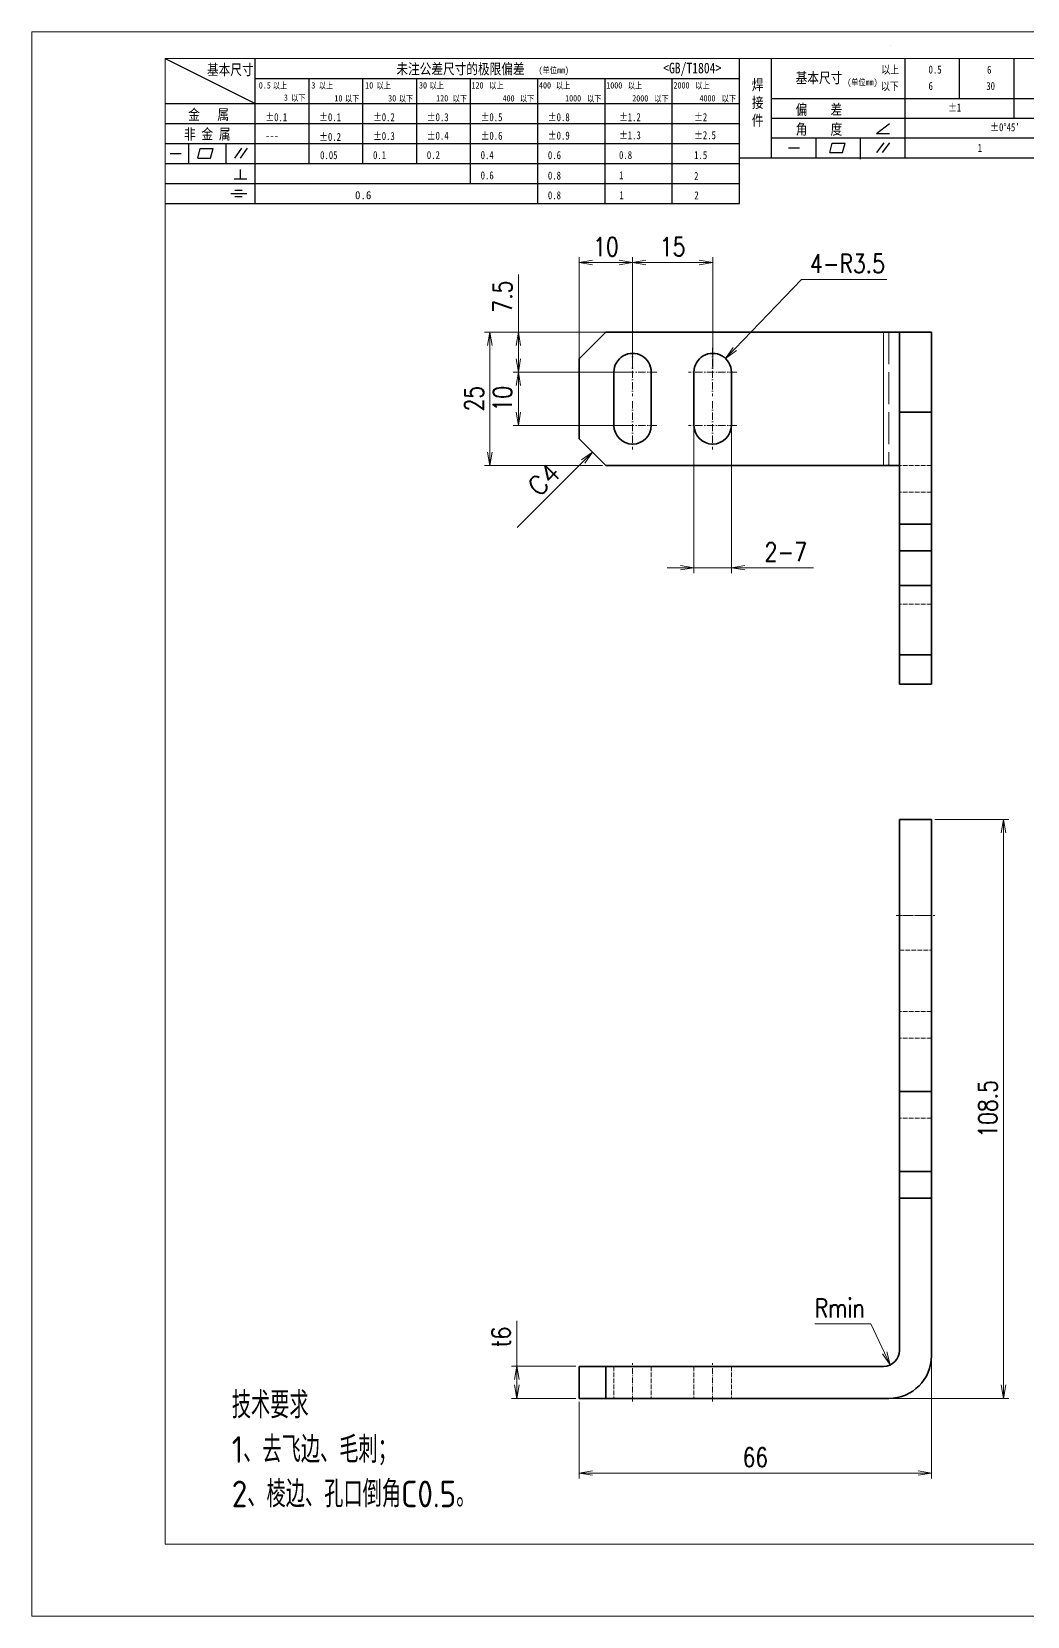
# Model space of a CAD drawing. Header units: millimetres. Extents: x -49572 to 104182, y -50696 to 51993.
# Drawn here: x -45529.2 to -45342.7, y 44871.9 to 45168.9 of the extents above; entities that cross this region are included whole.
import ezdxf
from ezdxf.enums import TextEntityAlignment as Align

# ---------------------------------------------------------------- set-up
doc = ezdxf.new("R2010")
doc.units = ezdxf.units.MM
doc.header["$LTSCALE"] = 0.5
doc.linetypes.add('DASHDOT', pattern=[18.5, 12, -3, 0.5, -3])
doc.linetypes.add('DASHED', pattern=[15, 12, -3])
for name, color, linetype, lineweight in [('DIM', 3, 'Continuous', 13), ('图框', 7, 'Continuous', 18), ('标注线', 3, 'Continuous', 18), ('细实线', 3, 'Continuous', 18)]:
    doc.layers.add(name, color=color, linetype=linetype, lineweight=lineweight)
doc.layers.add('图\\M+19E79\\M+195B6\\M+18E9A', color=7, linetype='Continuous')
doc.layers.add('打印', color=7, linetype='Continuous', lineweight=15, plot=False)
doc.layers.add('打印-禁用', color=7, linetype='Continuous', lineweight=15, plot=False)
doc.styles.add('DIM', font='romans.shx', dxfattribs={"width": 0.8, "bigfont": 'bigfont.shx'})
doc.styles.add('国标', font='simfang.ttf', dxfattribs={"width": 0.8})
doc.styles.add('机械长仿宋', font='gbenor.shx', dxfattribs={"height": 1, "bigfont": 'gbcbig.shx'})
doc.dimstyles.new('DEH 1-1$0', dxfattribs={"dimtxt": 3.5, "dimasz": 2.5, "dimexe": 1, "dimexo": 0.625, "dimgap": 1.2, "dimtad": 1, "dimzin": 9, "dimdsep": 46, "dimtxsty": 'DIM', "dimblk": 'OPEN', "dimcen": 0, "dimclrd": 8, "dimclre": 8, "dimclrt": 2, "dimazin": 2, "dimtfac": 0.5, "dimtmove": 0, "dimatfit": 3, "dimldrblk": 'OPEN', "dimfxl": 0, "dimtolj": 2, "dimlwd": 18, "dimlwe": 18, "dimarcsym": 0})
doc.dimstyles.new('DEH 1-1$4', dxfattribs={"dimtxt": 3.5, "dimasz": 2.5, "dimexe": 1, "dimexo": 0.625, "dimgap": 1.2, "dimtad": 1, "dimtoh": 1, "dimdsep": 46, "dimtxsty": 'DIM', "dimblk": 'OPEN', "dimcen": 0, "dimclrd": 8, "dimclre": 8, "dimclrt": 2, "dimazin": 2, "dimtfac": 0.5, "dimtofl": 0, "dimtmove": 0, "dimatfit": 3, "dimldrblk": 'OPEN', "dimfxl": 0, "dimtolj": 2, "dimlwd": 18, "dimlwe": 18, "dimarcsym": 0})
doc.dimstyles.new('LAM1-1', dxfattribs={"dimtxt": 3.5, "dimasz": 2.5, "dimexe": 1, "dimexo": 0.625, "dimgap": 1.2, "dimtad": 3, "dimdsep": 46, "dimtxsty": 'DIM', "dimblk": 'OPEN', "dimcen": 0, "dimclrd": 3, "dimclre": 3, "dimclrt": 2, "dimazin": 2, "dimtfac": 0.5, "dimtmove": 0, "dimatfit": 3, "dimldrblk": 'OPEN', "dimfxl": 0, "dimlwd": 13, "dimlwe": 13, "dimarcsym": 0})

# ---------------------------------------------------------------- blocks, each defined once
blk = doc.blocks.new('GZDEH零件A3图框V01版')
at = {"layer": '图\\M+19E79\\M+195B6\\M+18E9A', "color": 9}
for p, q in [((2882.49, -1554.46), (2899.37, -1562.92)), ((2899.37, -1581.67), (2899.37, -1554.46)), ((2990.09, -1581.67), (2990.09, -1554.46)), ((2996.09, -1573.08), (2996.09, -1554.46)), ((3021.09, -1561.98), (3021.09, -1554.46)), ((3031.31, -1561.98), (3031.31, -1554.46)), ((3041.53, -1561.98), (3041.53, -1554.46)), ((2899.37, -1558.24), (2990.09, -1558.24)), ((2909.45, -1574.17), (2909.45, -1558.24)), ((2919.53, -1574.17), (2919.53, -1558.24)), ((2929.61, -1574.17), (2929.61, -1558.24)), ((2939.69, -1577.92), (2939.69, -1558.24)), ((2952.29, -1581.67), (2952.29, -1558.24)), ((2964.89, -1581.67), (2964.89, -1558.24)), ((2977.49, -1581.67), (2977.49, -1558.24)), ((2996.09, -1561.98), (3113.09, -1561.98)), ((3021.09, -1573.08), (3021.09, -1561.98)), ((3041.53, -1565.68), (3041.53, -1561.98)), ((2882.49, -1562.92), (2990.09, -1562.92)), ((2882.49, -1566.67), (2990.09, -1566.67)), ((2996.09, -1565.68), (3113.09, -1565.68)), ((3015.75, -1568.51), (3018.15, -1566.66)), ((2882.49, -1570.42), (2990.09, -1570.42)), ((2886.92, -1574.12), (2886.92, -1570.42)), ((2893.91, -1574.12), (2893.91, -1570.42)), ((2996.09, -1569.38), (3113.09, -1569.38)), ((3004.42, -1573.08), (3004.42, -1569.38)), ((3006.97, -1572.12), (3007.45, -1570.33)), ((3007.45, -1570.33), (3009.86, -1570.33)), ((3009.39, -1572.12), (3009.86, -1570.33)), ((3012.75, -1573.08), (3012.75, -1569.38)), ((3015.75, -1568.51), (3018.15, -1568.51)), ((3015.81, -1572.12), (3017.15, -1570.26)), ((3016.89, -1572.12), (3018.23, -1570.26)), ((2883.43, -1572.27), (2885.49, -1572.27)), ((2888.59, -1573.16), (2889.07, -1571.37)), ((2888.59, -1573.16), (2891, -1573.16)), ((2889.07, -1571.37), (2891.48, -1571.37)), ((2891, -1573.16), (2891.48, -1571.37)), ((2895.52, -1573.16), (2896.85, -1571.3)), ((2896.6, -1573.16), (2897.94, -1571.3)), ((2990.09, -1573.08), (3113.09, -1573.08)), ((2999.26, -1571.23), (3001.32, -1571.23)), ((3006.97, -1572.12), (3009.39, -1572.12)), ((3012.75, -1573.33), (3012.75, -1573.08)), ((2882.49, -1574.17), (2990.09, -1574.17)), ((2895.42, -1577.05), (2897.81, -1577.05)), ((2896.58, -1577.05), (2896.58, -1575.28)), ((2882.49, -1577.92), (2990.09, -1577.92)), ((2894.79, -1579.77), (2897.77, -1579.77)), ((2895.57, -1579.17), (2896.92, -1579.17)), ((2882.49, -1581.67), (2990.09, -1581.67)), ((2895.57, -1580.37), (2896.93, -1580.37))]:
    blk.add_line(p, q, dxfattribs=at)
at = {"layer": '图框', "linetype": 'Continuous'}
for p, q in [((2882.49, -1554.46), (2882.49, -1832.96)), ((3272.49, -1554.46), (2882.49, -1554.46)), ((2882.49, -1832.96), (3272.49, -1832.96))]:
    blk.add_line(p, q, dxfattribs=at)
at = {"layer": '打印-禁用', "linetype": 'Continuous'}
for p, q in [((2857.49, -1549.46), (2857.49, -1846.46)), ((3277.49, -1549.46), (2857.49, -1549.46)), ((2857.49, -1846.46), (3277.49, -1846.46))]:
    blk.add_line(p, q, dxfattribs=at)
at = {"layer": '图\\M+19E79\\M+195B6\\M+18E9A', "color": 9, "style": '国标', "width": 0.8}
for s, height, p in [('基本尺寸', 2, (2890.33, -1557.58)), ('未注公差尺寸的极限偏差', 2, (2925.81, -1557.44)), ('<GB/T1804>', 2, (2975.78, -1557.27)), ('以上', 1.5, (3016.64, -1557.33)), ('0.5', 1.5, (3025.49, -1557.3)), ('6', 1.5, (3036.45, -1557.34)), ('30', 1.2, (2930.04, -1560.11)), ('基本尺寸', 2, (3000.6, -1559.1)), ('以下', 1.5, (3016.58, -1560.43)), ('6', 1.5, (3025.49, -1560.38)), ('30', 1.5, (3036.31, -1560.39)), ('金   属', 2, (2886.82, -1565.98)), ('±0.1', 1.5, (2901.27, -1566.23)), ('±0.1', 1.5, (2911.35, -1566.23)), ('±0.2', 1.5, (2921.43, -1566.23)), ('±0.3', 1.5, (2931.51, -1566.23)), ('±0.5', 1.5, (2941.59, -1566.23)), ('±0.8', 1.5, (2954.19, -1566.23)), ('±1.2', 1.5, (2967.51, -1566.23)), ('±2', 1.5, (2981.58, -1566.23)), ('偏    差', 2, (3000.6, -1565.04)), ('±1', 1.5, (3029.16, -1564.42)), ('非 金 属', 2, (2886.02, -1569.65)), ('±0.3', 1.5, (2921.43, -1569.77)), ('±0.4', 1.5, (2931.51, -1569.71)), ('±0.6', 1.5, (2941.59, -1569.71)), ('±0.9', 1.5, (2954.19, -1569.68)), ('±1.3', 1.5, (2967.51, -1569.62)), ('±2.5', 1.5, (2981.58, -1569.61)), ('角    度', 2, (3000.6, -1568.74)), ("±0%%D45'", 1.5, (3037.06, -1568.12)), ('---', 1.5, (2901.27, -1569.65)), ('±0.2', 1.5, (2911.35, -1569.92)), ('1', 1.5, (3034.69, -1571.98)), ('0.1', 1.5, (2921.43, -1573.34)), ('0.2', 1.5, (2931.51, -1573.33)), ('0.4', 1.5, (2941.59, -1573.33)), ('0.6', 1.5, (2954.19, -1573.35)), ('0.8', 1.5, (2967.51, -1573.33)), ('1.5', 1.5, (2981.58, -1573.34)), ('0.6', 1.5, (2941.59, -1577.14)), ('0.8', 1.5, (2954.19, -1577.17)), ('1', 1.5, (2967.51, -1577.12)), ('2', 1.5, (2981.58, -1577.26)), ('0.8', 1.5, (2954.19, -1580.87)), ('1', 1.5, (2967.59, -1580.86)), ('2', 1.5, (2981.62, -1580.89))]:
    blk.add_text(s, height=height, dxfattribs=at).set_placement(p)
at = {"layer": '图\\M+19E79\\M+195B6\\M+18E9A', "color": 9, "lineweight": 15, "style": '国标', "width": 0.8}
for s, p in [('(单位mm)', (2952.44, -1557.27)), ('0.5', (2900.03, -1560.11)), ('以上', (2902.64, -1560.16)), ('3', (2909.88, -1560.11)), ('以上', (2911.25, -1560.16)), ('10', (2919.96, -1560.11)), ('以上', (2922.09, -1560.16)), ('以上', (2932.02, -1560.16)), ('120', (2939.88, -1560.11)), ('以上', (2943.21, -1560.16)), ('400', (2952.52, -1560.11)), ('以上', (2955.68, -1560.16)), ('1000', (2965.12, -1560.11)), ('以上', (2969.16, -1560.16)), ('2000', (2977.72, -1560.11)), ('以上', (2981.8, -1560.16)), ('(单位mm)', (3010.27, -1559.51)), ('3', (2904.73, -1562.41)), ('以下', (2906.1, -1562.46)), ('10', (2914.19, -1562.54)), ('以下', (2916.18, -1562.59)), ('30', (2924.27, -1562.54)), ('以下', (2926.26, -1562.59)), ('120', (2933.26, -1562.54)), ('以下', (2936.34, -1562.59)), ('400', (2945.7, -1562.54)), ('以下', (2948.94, -1562.59)), ('1000', (2957.41, -1562.54)), ('以下', (2961.54, -1562.59)), ('2000', (2969.99, -1562.54)), ('以下', (2974.14, -1562.59)), ('4000', (2982.59, -1562.54)), ('以下', (2986.74, -1562.59))]:
    blk.add_text(s, height=1.2, dxfattribs=at).set_placement(p)
at = {"layer": '图\\M+19E79\\M+195B6\\M+18E9A', "color": 9, "lineweight": 13, "style": '国标'}
blk.add_text('0.6', height=1.5, dxfattribs=at).set_placement((2918.05, -1580.85))
at = {"layer": '图\\M+19E79\\M+195B6\\M+18E9A', "color": 9, "insert": (2992.39, -1558.41), "char_height": 2, "width": 3.1877, "attachment_point": 1, "style": '国标'}
blk.add_mtext('焊\\P接\\P件', dxfattribs=at)
at = {"layer": '图\\M+19E79\\M+195B6\\M+18E9A', "color": 9, "insert": (2911.51, -1573.37), "char_height": 1.5, "attachment_point": 7, "style": '国标'}
blk.add_mtext_dynamic_manual_height_columns('0.05', width=5.1982, gutter_width=12.5, heights=[0], dxfattribs=at)
blk = doc.blocks.new('DEH A3')
at = {"layer": '图框'}
blk.add_blockref('GZDEH零件A3图框V01版', (-2857.49, 1846.46), dxfattribs=at)
blk = doc.blocks.new('_Open')
at = {"color": 0, "linetype": 'ByBlock', "lineweight": -2}
for p, q in [((-1, 0.17), (0, 0)), ((-1, -0.17), (0, 0)), ((0, 0), (-1, 0))]:
    blk.add_line(p, q, dxfattribs=at)
blk = doc.blocks.new('*D264')
at = {"layer": 'Defpoints', "color": 0, "transparency": 16777216}
for p in [(-45438.27, 44918.74), (-45426.59, 44918.74), (-45426.59, 44912.74)]:
    blk.add_point(p, dxfattribs=at)
at = {"layer": '标注线', "color": 8, "lineweight": 18, "transparency": 16777216}
for p, q in [((-45438.27, 44918.74), (-45438.27, 44927.24)), ((-45427.22, 44918.74), (-45439.27, 44918.74)), ((-45438.27, 44915.24), (-45438.27, 44916.24)), ((-45427.22, 44912.74), (-45439.27, 44912.74))]:
    blk.add_line(p, q, dxfattribs=at)
at = {"layer": '标注线', "color": 8, "lineweight": 18, "transparency": 16777216, "xscale": 2.5, "yscale": 2.5, "zscale": 2.5}
for p, rotation in [((-45438.27, 44918.74), 90), ((-45438.27, 44912.74), 270)]:
    blk.add_blockref('_Open', p, dxfattribs=dict(at, rotation=rotation))
at = {"layer": '标注线', "color": 2, "transparency": 16777216, "insert": (-45441.22, 44924.24), "char_height": 3.5, "attachment_point": 5, "rotation": 90, "style": 'DIM'}
blk.add_mtext('\\A2;{\\Fromans,bigfont|c134;t}6', dxfattribs=at)
blk = doc.blocks.new('*D265')
at = {"layer": 'Defpoints', "color": 0, "transparency": 16777216}
for p in [(-45360.59, 44927.3), (-45426.59, 44912.74), (-45360.59, 44898.74)]:
    blk.add_point(p, dxfattribs=at)
at = {"layer": '标注线', "color": 8, "lineweight": 18, "transparency": 16777216}
for p, q in [((-45360.59, 44926.67), (-45360.59, 44897.74)), ((-45426.59, 44912.11), (-45426.59, 44897.74)), ((-45424.09, 44898.74), (-45363.09, 44898.74))]:
    blk.add_line(p, q, dxfattribs=at)
at = {"layer": '标注线', "color": 8, "lineweight": 18, "transparency": 16777216, "xscale": 2.5, "yscale": 2.5, "zscale": 2.5, "rotation": 180}
blk.add_blockref('_Open', (-45426.59, 44898.74), dxfattribs=at)
at = {"layer": '标注线', "color": 8, "lineweight": 18, "transparency": 16777216, "xscale": 2.5, "yscale": 2.5, "zscale": 2.5}
blk.add_blockref('_Open', (-45360.59, 44898.74), dxfattribs=at)
at = {"layer": '标注线', "color": 2, "transparency": 16777216, "insert": (-45393.59, 44901.69), "char_height": 3.5, "attachment_point": 5, "style": 'DIM'}
blk.add_mtext('\\A2;66', dxfattribs=at)
blk = doc.blocks.new('*D266')
at = {"layer": 'Defpoints', "color": 0, "transparency": 16777216}
for p in [(-45360.59, 45021.24), (-45347.1, 45021.24), (-45373.08, 44912.74)]:
    blk.add_point(p, dxfattribs=at)
at = {"layer": '标注线', "color": 8, "lineweight": 18, "transparency": 16777216}
for p, q in [((-45359.97, 45021.24), (-45346.1, 45021.24)), ((-45347.1, 44915.24), (-45347.1, 45018.74)), ((-45372.46, 44912.74), (-45346.1, 44912.74))]:
    blk.add_line(p, q, dxfattribs=at)
at = {"layer": '标注线', "color": 8, "lineweight": 18, "transparency": 16777216, "xscale": 2.5, "yscale": 2.5, "zscale": 2.5}
for p, rotation in [((-45347.1, 45021.24), 90), ((-45347.1, 44912.74), 270)]:
    blk.add_blockref('_Open', p, dxfattribs=dict(at, rotation=rotation))
at = {"layer": '标注线', "color": 2, "transparency": 16777216, "insert": (-45350.05, 44966.99), "char_height": 3.5, "attachment_point": 5, "rotation": 90, "style": 'DIM'}
blk.add_mtext('\\A2;108.5', dxfattribs=at)
blk = doc.blocks.new('*D267')
at = {"layer": 'Defpoints', "color": 0, "transparency": 16777216}
for p in [(-45369.59, 44921.74), (-45368.31, 44919.02)]:
    blk.add_point(p, dxfattribs=at)
at = {"layer": '标注线', "color": 8, "lineweight": 18, "transparency": 16777216}
for p, q in [((-45382.47, 44926.71), (-45371.94, 44926.71)), ((-45371.94, 44926.71), (-45369.38, 44921.28))]:
    blk.add_line(p, q, dxfattribs=at)
at = {"layer": '标注线', "color": 8, "lineweight": 18, "transparency": 16777216, "xscale": 2.5, "yscale": 2.5, "zscale": 2.5, "rotation": 295.2658566565878}
blk.add_blockref('_Open', (-45368.31, 44919.02), dxfattribs=at)
at = {"layer": '标注线', "color": 2, "transparency": 16777216, "insert": (-45377.81, 44929.66), "char_height": 3.5, "attachment_point": 5, "style": 'DIM'}
blk.add_mtext('\\A2;{\\Fromans,bigfont|c134;Rmin}', dxfattribs=at)
blk = doc.blocks.new('*D268')
at = {"layer": 'Defpoints', "color": 0, "transparency": 16777216}
for p in [(-45443.34, 45112.6), (-45418.83, 45112.6), (-45421.59, 45087.6)]:
    blk.add_point(p, dxfattribs=at)
at = {"layer": '标注线', "color": 8, "lineweight": 18, "transparency": 16777216}
for p, q in [((-45419.46, 45112.6), (-45444.34, 45112.6)), ((-45443.34, 45090.1), (-45443.34, 45110.1)), ((-45422.22, 45087.6), (-45444.34, 45087.6))]:
    blk.add_line(p, q, dxfattribs=at)
at = {"layer": '标注线', "color": 8, "lineweight": 18, "transparency": 16777216, "xscale": 2.5, "yscale": 2.5, "zscale": 2.5}
for p, rotation in [((-45443.34, 45112.6), 90), ((-45443.34, 45087.6), 270)]:
    blk.add_blockref('_Open', p, dxfattribs=dict(at, rotation=rotation))
at = {"layer": '标注线', "color": 2, "transparency": 16777216, "insert": (-45446.29, 45100.1), "char_height": 3.5, "attachment_point": 5, "rotation": 90, "style": 'DIM'}
blk.add_mtext('\\A2;25', dxfattribs=at)
blk = doc.blocks.new('*D269')
at = {"layer": 'Defpoints', "color": 0, "transparency": 16777216}
for p in [(-45426.59, 45125.64), (-45426.59, 45102.79), (-45416.59, 45105.1)]:
    blk.add_point(p, dxfattribs=at)
at = {"layer": '标注线', "color": 8, "lineweight": 18, "transparency": 16777216}
for p, q in [((-45426.59, 45103.42), (-45426.59, 45126.64)), ((-45416.59, 45105.72), (-45416.59, 45126.64)), ((-45419.09, 45125.64), (-45424.09, 45125.64))]:
    blk.add_line(p, q, dxfattribs=at)
at = {"layer": '标注线', "color": 8, "lineweight": 18, "transparency": 16777216, "xscale": 2.5, "yscale": 2.5, "zscale": 2.5, "rotation": 180}
blk.add_blockref('_Open', (-45426.59, 45125.64), dxfattribs=at)
at = {"layer": '标注线', "color": 8, "lineweight": 18, "transparency": 16777216, "xscale": 2.5, "yscale": 2.5, "zscale": 2.5}
blk.add_blockref('_Open', (-45416.59, 45125.64), dxfattribs=at)
at = {"layer": '标注线', "color": 2, "transparency": 16777216, "insert": (-45421.59, 45128.59), "char_height": 3.5, "attachment_point": 5, "style": 'DIM'}
blk.add_mtext('\\A2;10', dxfattribs=at)
blk = doc.blocks.new('*D270')
at = {"layer": 'Defpoints', "color": 0, "transparency": 16777216}
for p in [(-45401.59, 45125.64), (-45416.59, 45105.1), (-45401.59, 45105.1)]:
    blk.add_point(p, dxfattribs=at)
at = {"layer": '标注线', "color": 8, "lineweight": 18, "transparency": 16777216}
for p, q in [((-45416.59, 45105.72), (-45416.59, 45126.64)), ((-45401.59, 45105.72), (-45401.59, 45126.64)), ((-45414.09, 45125.64), (-45404.09, 45125.64))]:
    blk.add_line(p, q, dxfattribs=at)
at = {"layer": '标注线', "color": 8, "lineweight": 18, "transparency": 16777216, "xscale": 2.5, "yscale": 2.5, "zscale": 2.5, "rotation": 180}
blk.add_blockref('_Open', (-45416.59, 45125.64), dxfattribs=at)
at = {"layer": '标注线', "color": 8, "lineweight": 18, "transparency": 16777216, "xscale": 2.5, "yscale": 2.5, "zscale": 2.5}
blk.add_blockref('_Open', (-45401.59, 45125.64), dxfattribs=at)
at = {"layer": '标注线', "color": 2, "transparency": 16777216, "insert": (-45409.09, 45128.59), "char_height": 3.5, "attachment_point": 5, "style": 'DIM'}
blk.add_mtext('\\A2;15', dxfattribs=at)
blk = doc.blocks.new('*D271')
at = {"layer": 'Defpoints', "color": 0, "transparency": 16777216}
for p in [(-45437.99, 45105.1), (-45416.59, 45105.1), (-45416.59, 45095.1)]:
    blk.add_point(p, dxfattribs=at)
at = {"layer": '标注线', "color": 8, "lineweight": 18, "transparency": 16777216}
for p, q in [((-45417.22, 45105.1), (-45438.99, 45105.1)), ((-45437.99, 45097.6), (-45437.99, 45102.6)), ((-45417.22, 45095.1), (-45438.99, 45095.1))]:
    blk.add_line(p, q, dxfattribs=at)
at = {"layer": '标注线', "color": 8, "lineweight": 18, "transparency": 16777216, "xscale": 2.5, "yscale": 2.5, "zscale": 2.5}
for p, rotation in [((-45437.99, 45105.1), 90), ((-45437.99, 45095.1), 270)]:
    blk.add_blockref('_Open', p, dxfattribs=dict(at, rotation=rotation))
at = {"layer": '标注线', "color": 2, "transparency": 16777216, "insert": (-45440.94, 45100.1), "char_height": 3.5, "attachment_point": 5, "rotation": 90, "style": 'DIM'}
blk.add_mtext('\\A2;10', dxfattribs=at)
blk = doc.blocks.new('*D272')
at = {"layer": 'Defpoints', "color": 0, "transparency": 16777216}
for p in [(-45437.99, 45112.6), (-45414.41, 45112.6), (-45416.59, 45105.1)]:
    blk.add_point(p, dxfattribs=at)
at = {"layer": '标注线', "color": 8, "lineweight": 18, "transparency": 16777216}
for p, q in [((-45437.99, 45112.6), (-45437.99, 45123.36)), ((-45415.04, 45112.6), (-45438.99, 45112.6)), ((-45437.99, 45107.6), (-45437.99, 45110.1)), ((-45417.22, 45105.1), (-45438.99, 45105.1))]:
    blk.add_line(p, q, dxfattribs=at)
at = {"layer": '标注线', "color": 8, "lineweight": 18, "transparency": 16777216, "xscale": 2.5, "yscale": 2.5, "zscale": 2.5}
for p, rotation in [((-45437.99, 45112.6), 90), ((-45437.99, 45105.1), 270)]:
    blk.add_blockref('_Open', p, dxfattribs=dict(at, rotation=rotation))
at = {"layer": '标注线', "color": 2, "transparency": 16777216, "insert": (-45440.94, 45119.23), "char_height": 3.5, "attachment_point": 5, "rotation": 90, "style": 'DIM'}
blk.add_mtext('\\A2;7.5', dxfattribs=at)
blk = doc.blocks.new('*D273')
at = {"layer": 'Defpoints', "color": 0, "transparency": 16777216}
for p in [(-45405.09, 45100.1), (-45398.09, 45098.26), (-45398.09, 45068.43)]:
    blk.add_point(p, dxfattribs=at)
at = {"layer": '标注线', "color": 8, "lineweight": 18, "transparency": 16777216}
for p, q in [((-45405.09, 45099.47), (-45405.09, 45067.43)), ((-45398.09, 45097.64), (-45398.09, 45067.43)), ((-45407.59, 45068.43), (-45410.09, 45068.43)), ((-45405.09, 45068.43), (-45398.09, 45068.43)), ((-45395.59, 45068.43), (-45382.69, 45068.43))]:
    blk.add_line(p, q, dxfattribs=at)
at = {"layer": '标注线', "color": 8, "lineweight": 18, "transparency": 16777216, "xscale": 2.5, "yscale": 2.5, "zscale": 2.5}
blk.add_blockref('_Open', (-45405.09, 45068.43), dxfattribs=at)
at = {"layer": '标注线', "color": 8, "lineweight": 18, "transparency": 16777216, "xscale": 2.5, "yscale": 2.5, "zscale": 2.5, "rotation": 180}
blk.add_blockref('_Open', (-45398.09, 45068.43), dxfattribs=at)
at = {"layer": '标注线', "color": 2, "transparency": 16777216, "insert": (-45387.89, 45071.38), "char_height": 3.5, "attachment_point": 5, "style": 'DIM'}
blk.add_mtext('\\A2;{\\Fromans,bigfont|c134;2-}7', dxfattribs=at)
blk = doc.blocks.new('*D274')
at = {"layer": 'Defpoints', "color": 0, "transparency": 16777216}
for p in [(-45399.17, 45107.62), (-45401.59, 45105.1)]:
    blk.add_point(p, dxfattribs=at)
at = {"layer": '标注线', "color": 8, "lineweight": 18, "transparency": 16777216}
for p, q in [((-45384.94, 45122.47), (-45397.44, 45109.43)), ((-45368.94, 45122.47), (-45384.94, 45122.47))]:
    blk.add_line(p, q, dxfattribs=at)
at = {"layer": '标注线', "color": 8, "lineweight": 18, "transparency": 16777216, "xscale": 2.5, "yscale": 2.5, "zscale": 2.5, "rotation": 226.2072726926779}
blk.add_blockref('_Open', (-45399.17, 45107.62), dxfattribs=at)
at = {"layer": '标注线', "color": 2, "transparency": 16777216, "insert": (-45376.34, 45125.42), "char_height": 3.5, "attachment_point": 5, "style": 'DIM'}
blk.add_mtext('\\A2;{\\Fromans,bigfont|c134;4-}R3.5', dxfattribs=at)
blk = doc.blocks.new('CHAMFER_DIM_L')
at = {"layer": 'DIM', "color": 2, "style": 'DIM'}
blk.add_attdef('000', text='', height=3.5, rotation=270, dxfattribs=at).set_placement((0, 7), align=Align.BOTTOM_RIGHT)
at = {"layer": 'DIM'}
blk.add_leader([(0, 0), (0, 20)], dimstyle='LAM1-1', dxfattribs=at)

msp = doc.modelspace()

# ---------------------------------------------------------------- linework, layer by layer
at = {"color": 7, "lineweight": 35, "ltscale": 0.176777}
for p, q in [((-45421.593, 45112.597), (-45426.593, 45107.597)), ((-45421.593, 45087.597), (-45426.593, 45092.597))]:
    msp.add_line(p, q, dxfattribs=at)
at = {"color": 7, "lineweight": 35}
for p, q in [((-45369.593, 45112.597), (-45421.593, 45112.597)), ((-45366.593, 45076.597), (-45366.593, 45097.597)), ((-45360.593, 45076.597), (-45360.593, 45097.597)), ((-45369.593, 45087.597), (-45421.593, 45087.597)), ((-45366.593, 45021.235), (-45366.593, 44970.235)), ((-45360.593, 45021.235), (-45360.593, 44970.235)), ((-45366.593, 44950.235), (-45366.593, 44921.735)), ((-45360.593, 44950.235), (-45360.593, 44920.735)), ((-45369.593, 44918.735), (-45421.593, 44918.735)), ((-45368.593, 44912.735), (-45421.593, 44912.735))]:
    msp.add_line(p, q, dxfattribs=at)
at = {"color": 7, "lineweight": 35, "ltscale": 0.075}
for p, q in [((-45366.593, 45112.597), (-45369.593, 45112.597)), ((-45369.593, 45087.597), (-45366.593, 45087.597))]:
    msp.add_line(p, q, dxfattribs=at)
at = {"color": 7, "lineweight": 13}
msp.add_line((-45369.593, 45112.597), (-45369.593, 45087.597), dxfattribs=at)
at = {"color": 1, "linetype": 'DASHED', "lineweight": 13}
msp.add_line((-45368.593, 45112.597), (-45368.593, 45087.597), dxfattribs=at)
at = {"color": 7, "lineweight": 35, "ltscale": 0.375}
for p, q in [((-45366.593, 45112.597), (-45366.593, 45097.597)), ((-45360.593, 45112.597), (-45360.593, 45097.597)), ((-45426.593, 45107.597), (-45426.593, 45092.597)), ((-45366.593, 44970.235), (-45366.593, 44955.235)), ((-45360.593, 44970.235), (-45360.593, 44955.235))]:
    msp.add_line(p, q, dxfattribs=at)
at = {"color": 7, "lineweight": 35, "ltscale": 0.15}
for p, q in [((-45360.593, 45112.597), (-45366.593, 45112.597)), ((-45360.593, 45097.597), (-45366.593, 45097.597)), ((-45360.593, 45076.597), (-45366.593, 45076.597)), ((-45360.593, 45071.597), (-45366.593, 45071.597)), ((-45360.593, 45065.097), (-45366.593, 45065.097)), ((-45360.593, 45052.097), (-45366.593, 45052.097)), ((-45360.593, 45046.597), (-45366.593, 45046.597)), ((-45360.593, 45021.235), (-45366.593, 45021.235)), ((-45360.593, 44970.235), (-45366.593, 44970.235)), ((-45360.593, 44955.235), (-45366.593, 44955.235)), ((-45360.593, 44950.235), (-45366.593, 44950.235)), ((-45426.593, 44918.735), (-45426.593, 44912.735)), ((-45421.593, 44918.735), (-45421.593, 44912.735))]:
    msp.add_line(p, q, dxfattribs=at)
at = {"color": 2, "linetype": 'DASHDOT', "lineweight": 13, "ltscale": 0.227499}
for p, q in [((-45416.593, 45109.647), (-45416.593, 45100.547)), ((-45401.593, 45109.647), (-45401.593, 45100.547)), ((-45416.593, 45099.647), (-45416.593, 45090.547)), ((-45401.593, 45099.647), (-45401.593, 45090.547))]:
    msp.add_line(p, q, dxfattribs=at)
at = {"color": 2, "linetype": 'DASHDOT', "lineweight": 13, "ltscale": 0.227496}
for p, q in [((-45412.043, 45105.097), (-45421.143, 45105.097)), ((-45397.043, 45105.097), (-45406.143, 45105.097)), ((-45412.043, 45095.097), (-45421.143, 45095.097)), ((-45397.043, 45095.097), (-45406.143, 45095.097))]:
    msp.add_line(p, q, dxfattribs=at)
at = {"color": 7, "lineweight": 35, "ltscale": 0.25}
for p, q in [((-45420.093, 45095.097), (-45420.093, 45105.097)), ((-45413.093, 45105.097), (-45413.093, 45095.097)), ((-45405.093, 45095.097), (-45405.093, 45105.097)), ((-45398.093, 45105.097), (-45398.093, 45095.097))]:
    msp.add_line(p, q, dxfattribs=at)
at = {"color": 1, "linetype": 'DASHED', "lineweight": 13, "ltscale": 0.15}
for p, q in [((-45360.593, 45087.597), (-45366.593, 45087.597)), ((-45360.593, 45082.597), (-45366.593, 45082.597)), ((-45360.593, 45061.597), (-45366.593, 45061.597)), ((-45360.593, 45003.235), (-45366.593, 45003.235)), ((-45360.593, 45003.235), (-45366.593, 45003.235)), ((-45366.593, 44996.735), (-45360.593, 44996.735)), ((-45360.593, 44985.235), (-45366.593, 44985.235)), ((-45360.593, 44980.235), (-45366.593, 44980.235)), ((-45360.593, 44965.235), (-45366.593, 44965.235)), ((-45421.593, 44918.735), (-45421.593, 44912.735)), ((-45420.093, 44918.735), (-45420.093, 44912.735)), ((-45413.093, 44918.735), (-45413.093, 44912.735)), ((-45405.093, 44918.735), (-45405.093, 44912.735)), ((-45398.093, 44918.735), (-45398.093, 44912.735))]:
    msp.add_line(p, q, dxfattribs=at)
at = {"color": 7, "lineweight": 35, "ltscale": 0.125}
for p, q in [((-45366.593, 45071.597), (-45366.593, 45076.597)), ((-45360.593, 45071.597), (-45360.593, 45076.597)), ((-45366.593, 44950.235), (-45366.593, 44955.235)), ((-45360.593, 44950.235), (-45360.593, 44955.235)), ((-45421.593, 44918.735), (-45426.593, 44918.735)), ((-45426.593, 44912.735), (-45421.593, 44912.735))]:
    msp.add_line(p, q, dxfattribs=at)
at = {"color": 7, "lineweight": 35, "ltscale": 0.1625}
for p, q in [((-45366.593, 45071.597), (-45366.593, 45065.097)), ((-45360.593, 45071.597), (-45360.593, 45065.097))]:
    msp.add_line(p, q, dxfattribs=at)
at = {"color": 7, "lineweight": 35, "ltscale": 0.325}
for p, q in [((-45366.593, 45052.097), (-45366.593, 45065.097)), ((-45360.593, 45052.097), (-45360.593, 45065.097))]:
    msp.add_line(p, q, dxfattribs=at)
at = {"color": 7, "lineweight": 35, "ltscale": 0.1375}
for p, q in [((-45366.593, 45052.097), (-45366.593, 45046.597)), ((-45360.593, 45052.097), (-45360.593, 45046.597))]:
    msp.add_line(p, q, dxfattribs=at)
at = {"color": 2, "linetype": 'DASHDOT', "lineweight": 13, "ltscale": 0.179999}
msp.add_line((-45367.193, 45003.235), (-45359.993, 45003.235), dxfattribs=at)
at = {"color": 2, "linetype": 'DASHDOT', "lineweight": 13, "ltscale": 0.18}
for p, q in [((-45416.593, 44912.135), (-45416.593, 44919.335)), ((-45401.593, 44912.135), (-45401.593, 44919.335))]:
    msp.add_line(p, q, dxfattribs=at)
at = {"color": 7, "lineweight": 35}
for centre, radius, start, end in [((-45416.593, 45105.097), 3.5, 360, 180.00001), ((-45401.593, 45105.097), 3.5, 360, 180.00001), ((-45416.593, 45095.097), 3.5, 180.00001, 360), ((-45401.593, 45095.097), 3.5, 180.00001, 360), ((-45369.593, 44921.735), 3, 270, 0), ((-45368.593, 44920.735), 8, 270, 0)]:
    msp.add_arc(centre, radius, start, end, dxfattribs=at)
at = {"layer": '打印'}
msp.add_lwpolyline([(-45529.153, 45168.886), (-45109.153, 45168.886), (-45109.153, 44871.886), (-45529.153, 44871.886)], close=True, dxfattribs=at)
at = {"layer": '细实线', "ltscale": 2.48512e-05}
msp.add_line((-45368.318, 45166.328), (-45368.317, 45166.327), dxfattribs=at)

# ---------------------------------------------------------------- block references
at = {"layer": 'DIM', "rotation": 135}
msp.add_blockref('CHAMFER_DIM_L', (-45424.093, 45090.097), dxfattribs=at).add_auto_attribs({'000': 'C4'})
at = {"layer": '图框'}
msp.add_blockref('DEH A3', (-45529.153, 44871.886), dxfattribs=at)

# ---------------------------------------------------------------- texts
at = {"layer": '标注线', "color": 2, "insert": (-45491.675, 44892.269), "char_height": 5, "width": 114.82461, "attachment_point": 7, "style": '机械长仿宋'}
msp.add_mtext('\\A2;技术要求\\P1、去飞边、毛刺；\\P2、棱边、孔口倒角C0.5。', dxfattribs=at)

# ---------------------------------------------------------------- dimensions: what is measured, and where the dimension line sits
at = {"layer": '标注线'}
for base, p1, p2, picture, middle in [((-45426.593, 45125.636), (-45416.593, 45105.097), (-45426.593, 45102.794), '*D269', (-45421.593, 45128.586)), ((-45401.593, 45125.636), (-45416.593, 45105.097), (-45401.593, 45105.097), '*D270', (-45409.093, 45128.586)), ((-45360.593, 44898.737), (-45426.593, 44912.735), (-45360.593, 44927.295), '*D265', (-45393.593, 44901.687))]:
    dim = msp.add_linear_dim(base=base, p1=p1, p2=p2, dimstyle='DEH 1-1$0', dxfattribs=at)
    dim.commit()
    dim.dimension.update_dxf_attribs({"geometry": picture, "text_midpoint": middle})
dim = msp.add_radius_dim(center=(-45401.593, 45105.097), mpoint=(-45399.171, 45107.623), text='{\\Fromans,bigfont|c134;4-}<>', dimstyle='DEH 1-1$4', dxfattribs=at)
dim.commit()
dim.dimension.update_dxf_attribs({"geometry": '*D274', "text_midpoint": (-45376.34, 45122.467), "dimtype": 164})
for base, p1, p2, picture, middle in [((-45437.994, 45112.597), (-45416.593, 45105.097), (-45414.415, 45112.597), '*D272', (-45440.944, 45119.23)), ((-45443.337, 45112.597), (-45421.593, 45087.597), (-45418.832, 45112.597), '*D268', (-45446.287, 45100.097)), ((-45437.994, 45105.097), (-45416.593, 45095.097), (-45416.593, 45105.097), '*D271', (-45440.944, 45100.097)), ((-45347.102, 45021.235), (-45373.084, 44912.735), (-45360.593, 45021.235), '*D266', (-45350.052, 44966.985))]:
    dim = msp.add_linear_dim(base=base, p1=p1, p2=p2, angle=90, dimstyle='DEH 1-1$0', dxfattribs=at)
    dim.commit()
    dim.dimension.update_dxf_attribs({"geometry": picture, "text_midpoint": middle})
dim = msp.add_linear_dim(base=(-45398.093, 45068.428), p1=(-45405.093, 45100.097), p2=(-45398.093, 45098.265), text='{\\Fromans,bigfont|c134;2-}<>', dimstyle='DEH 1-1$0', dxfattribs=at)
dim.commit()
dim.dimension.update_dxf_attribs({"geometry": '*D273', "text_midpoint": (-45387.893, 45071.378)})
dim = msp.add_radius_dim(center=(-45369.593, 44921.735), mpoint=(-45368.313, 44919.022), text='{\\Fromans,bigfont|c134;Rmin}', dimstyle='DEH 1-1$4', override={"dimtmove": 1}, dxfattribs=at)
dim.commit()
dim.dimension.update_dxf_attribs({"geometry": '*D267', "text_midpoint": (-45371.941, 44926.709), "dimtype": 164})
dim = msp.add_linear_dim(base=(-45438.273, 44918.735), p1=(-45426.593, 44912.735), p2=(-45426.593, 44918.735), angle=90, text='{\\Fromans,bigfont|c134;t}<>', dimstyle='DEH 1-1$0', dxfattribs=at)
dim.commit()
dim.dimension.update_dxf_attribs({"geometry": '*D264', "text_midpoint": (-45441.223, 44924.235)})

doc.saveas('drawing.dxf')
